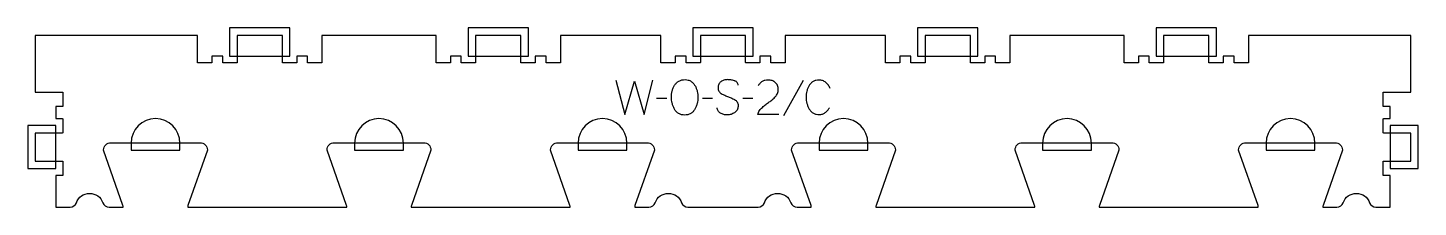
# Model space of a CAD drawing. Extents: x -6 to 1206, y 0 to 156.
import ezdxf

# ---------------------------------------------------------------- set-up
doc = ezdxf.new("R2010")
doc.units = 0
for name, color, linetype in [('1_ANYTOOL_1MMDEEP_LABELS_S', 2, 'CONTINUOUS'), ('4_ANYTOOL_CUTTHROUGH_OUTSI', 5, 'CONTINUOUS'), ('5_ANYTOOL_HALF_MILL_9MM_IN', 3, 'CONTINUOUS')]:
    doc.layers.add(name, color=color, linetype=linetype)

msp = doc.modelspace()

# ---------------------------------------------------------------- linework, layer by layer
at = {"layer": '1_ANYTOOL_1MMDEEP_LABELS_S'}
for p, q in [((669.564276, 110.124661), (652.378561, 79.353232)), ((550.678561, 94.481804), (541.892847, 94.39609)), ((590.707133, 94.481804), (581.921419, 94.39609)), ((625.764276, 94.481804), (616.978561, 94.39609))]:
    msp.add_line(p, q, dxfattribs=at)
msp.add_lwpolyline([(506.321419, 110.59609), (514.035704, 80.59609), (522.478561, 109.69609), (530.964276, 80.59609), (538.464276, 110.59609)], dxfattribs=at)
msp.add_lwpolyline([(566.74999, 110.938947, -0.064784), (569.423945, 110.591026, -0.088904), (571.84999, 109.460375, -0.05419), (573.772555, 107.768245, -0.051179), (575.29999, 105.710375, -0.041653), (576.48219, 103.281603, -0.036749), (577.271419, 100.69609, -0.024892), (577.729198, 98.076827, -0.030823), (577.892847, 95.424661, -0.034269), (577.716327, 92.852164, -0.031918), (577.201776, 90.324661, -0.031725), (576.313589, 87.715264, -0.026303), (575.128561, 85.224661, -0.058719), (573.604781, 83.062914, -0.077745), (571.566061, 81.399661, -0.077243), (569.079073, 80.420824, -0.055252), (566.407133, 80.124661, -0.054051), (563.653208, 80.42324, -0.077615), (561.08749, 81.42109, -0.078558), (559.012417, 83.108163, -0.060481), (557.471419, 85.310375, -0.02629), (556.284758, 87.849595, -0.031299), (555.398204, 90.506804, -0.031469), (554.883166, 93.09362, -0.033416), (554.707133, 95.724661, -0.032847), (554.885811, 98.44161, -0.035049), (555.430347, 101.10859, -0.03503), (556.346321, 103.685629, -0.032231), (557.59999, 106.117518, -0.062518), (559.221879, 108.184613, -0.074052), (561.333919, 109.73359, -0.072322), (563.960772, 110.664481, -0.049083)], format="xyb", close=True, dxfattribs=at)
for points in [[(612.94999, 106.010375, 0.071867), (612.756877, 107.346982, 0.100684), (612.130347, 108.528232, 0.047558), (611.655794, 109.004683, 0.038563), (611.105794, 109.393411, 0.037928), (610.408606, 109.740879, 0.026634), (609.671419, 109.99609, 0.028461), (606.648085, 110.682072, 0.041577), (603.564276, 110.938947, 0.036938), (602.061916, 110.827807, 0.041531), (600.596419, 110.48359, 0.041583), (599.219042, 109.906381, 0.038125), (597.94999, 109.117518, 0.057611), (596.879837, 108.125614, 0.065808), (596.085704, 106.905018, 0.06469), (595.608208, 105.445464, 0.046778), (595.464276, 103.910375, 0.052235), (595.626632, 102.360533, 0.075448), (596.171419, 100.910375, 0.076671), (597.087511, 99.737323, 0.061023), (598.292847, 98.853232, 0.021951), (601.321701, 97.325887, 0.018213), (604.464276, 96.04609, -0.02405), (607.56576, 94.740628, -0.02981), (610.507133, 93.110375, -0.068439), (611.648435, 92.144445, -0.079282), (612.457133, 90.892518, -0.076308), (612.882133, 89.313836, -0.047772), (612.907133, 87.667518, -0.046243), (612.613898, 85.986559, -0.06359), (611.964276, 84.415732, -0.064671), (610.991452, 83.131544, -0.057073), (609.735704, 82.117518, -0.067522), (606.767396, 80.754608, -0.070793), (603.542847, 80.253232, -0.064027), (600.403832, 80.615748, -0.070447), (597.478561, 81.79609, -0.054374), (596.320144, 82.645722, -0.074742), (595.421419, 83.756804, -0.075199), (594.898411, 85.063182, -0.057737), (594.735704, 86.467518)], [(648.34999, 80.638947), (630.04999, 80.681804, -0.034491), (630.712768, 82.429136, -0.037732), (631.619633, 84.062161, -0.037744), (632.758927, 85.536797, -0.03482), (634.09999, 86.831804, -0.00859), (637.059215, 89.230387, -0.008791), (640.09999, 91.524661, 0.020588), (642.919279, 93.758104, 0.025206), (645.521419, 96.238947, 0.046908), (646.542014, 97.540189, 0.051091), (647.289276, 99.013947, 0.050722), (647.738009, 100.662121, 0.041139), (647.878561, 102.367518, 0.039396), (647.735917, 104.175104, 0.058519), (647.246419, 105.913947, 0.060358), (646.455861, 107.321063, 0.061397), (645.34999, 108.49609, 0.048006), (643.994033, 109.418049, 0.045901), (642.489276, 110.07109, 0.045216), (640.749215, 110.473649, 0.034258), (638.964276, 110.59609, 0.055622), (636.329705, 110.302102, 0.079896), (633.885704, 109.32109, 0.080617), (631.916317, 107.655389, 0.060287), (630.478561, 105.49609)], [(693.178561, 103.09609, 0.059291), (691.642401, 106.025506, 0.066881), (689.428561, 108.474661, 0.04529), (688.111576, 109.398538, 0.046757), (686.648204, 110.065732, 0.04633), (685.008292, 110.470064, 0.037303), (683.321419, 110.59609, 0.054828), (680.815778, 110.320504, 0.073548), (678.473204, 109.422875, 0.073729), (676.503882, 107.894643, 0.056205), (674.985704, 105.903232, 0.033355), (673.764535, 103.513357, 0.034965), (672.880347, 100.980018, 0.034911), (672.35032, 98.312011, 0.031589), (672.178561, 95.59609, 0.032085), (672.353065, 92.879461, 0.035383), (672.891061, 90.212161, 0.035431), (673.78955, 87.677004, 0.033598), (675.028561, 85.288947, 0.058628), (676.590763, 83.288062, 0.073381), (678.61249, 81.769304, 0.072539), (681.058463, 80.86825, 0.05208), (683.664276, 80.59609, 0.033243), (685.105651, 80.692026, 0.042283), (686.514276, 81.003232, 0.042766), (687.756972, 81.510322, 0.044269), (688.892847, 82.224661, 0.055485), (690.904642, 84.139562, 0.045948), (692.492847, 86.424661)]]:
    msp.add_lwpolyline(points, format="xyb", dxfattribs=at)
at = {"layer": '4_ANYTOOL_CUTTHROUGH_OUTSI'}
msp.add_lwpolyline([(630.404437, 0, 0.317837), (635.825589, 3.833333, -0.707107), (658.924411, 3.833333, 0.317837), (664.345563, 0), (676.744563, 0, 0.061784), (676.509569, 1.39487), (659.614035, 49.667412, -0.084368), (659.6, 49.75, -0.414214), (665.85, 56), (743.85, 56, -0.414214), (750.1, 49.75, -0.084368), (750.085965, 49.667412), (733.186852, 1.383805, 0.061178), (732.955437, 0), (871.644563, 0, 0.061784), (871.409569, 1.39487), (854.514035, 49.667412, -0.084368), (854.5, 49.75, -0.414214), (860.75, 56), (938.75, 56, -0.414214), (945, 49.75, -0.084368), (944.985965, 49.667412), (928.086852, 1.383805, 0.061178), (927.855437, 0), (1066.544563, 0, 0.061784), (1066.309569, 1.39487), (1049.414035, 49.667412, -0.084368), (1049.4, 49.75, -0.414214), (1055.65, 56), (1133.65, 56, -0.414214), (1139.9, 49.75, -0.084368), (1139.885965, 49.667412), (1122.986852, 1.383805, 0.061178), (1122.755437, 0), (1135.154437, 0, 0.317837), (1140.575589, 3.833333, -0.707107), (1163.674411, 3.833333, 0.317837), (1169.095563, 0), (1181.5, 0), (1181.5, 27.5), (1175.75, 27.5, -0.414214), (1175.5, 27.75), (1175.5, 39.75, -0.414214), (1175.75, 40), (1199.5, 40), (1199.5, 64.5), (1175.75, 64.5, -0.414214), (1175.5, 64.75), (1175.5, 76.75, -0.414214), (1175.75, 77), (1181.5, 77), (1181.5, 87.5), (1175.75, 87.5, -0.414214), (1175.5, 87.75), (1175.5, 99.75, -0.414214), (1175.75, 100), (1199.5, 100), (1199.5, 149.5), (1058, 149.5), (1058, 125.75, -0.414214), (1057.75, 125.5), (1045.75, 125.5, -0.414214), (1045.5, 125.75), (1045.5, 131.5), (1036, 131.5), (1036, 125.75, -0.414214), (1035.75, 125.5), (1023.75, 125.5, -0.414214), (1023.5, 125.75), (1023.5, 149.5), (984, 149.5), (984, 125.75, -0.414214), (983.75, 125.5), (971.75, 125.5, -0.414214), (971.5, 125.75), (971.5, 131.5), (962, 131.5), (962, 125.75, -0.414214), (961.75, 125.5), (949.75, 125.5, -0.414214), (949.5, 125.75), (949.5, 149.5), (850, 149.5), (850, 125.75, -0.414214), (849.75, 125.5), (837.75, 125.5, -0.414214), (837.5, 125.75), (837.5, 131.5), (828, 131.5), (828, 125.75, -0.414214), (827.75, 125.5), (815.75, 125.5, -0.414214), (815.5, 125.75), (815.5, 149.5), (776, 149.5), (776, 125.75, -0.414214), (775.75, 125.5), (763.75, 125.5, -0.414214), (763.5, 125.75), (763.5, 131.5), (754, 131.5), (754, 125.75, -0.414214), (753.75, 125.5), (741.75, 125.5, -0.414214), (741.5, 125.75), (741.5, 149.5), (654, 149.5), (654, 125.75, -0.414214), (653.75, 125.5), (641.75, 125.5, -0.414214), (641.5, 125.75), (641.5, 131.5), (632, 131.5), (632, 125.75, -0.414214), (631.75, 125.5), (619.75, 125.5, -0.414214), (619.5, 125.75), (619.5, 149.5), (580, 149.5), (580, 125.75, -0.414214), (579.75, 125.5), (567.75, 125.5, -0.414214), (567.5, 125.75), (567.5, 131.5), (558, 131.5), (558, 125.75, -0.414214), (557.75, 125.5), (545.75, 125.5, -0.414214), (545.5, 125.75), (545.5, 149.5), (458, 149.5), (458, 125.75, -0.414214), (457.75, 125.5), (445.75, 125.5, -0.414214), (445.5, 125.75), (445.5, 131.5), (436, 131.5), (436, 125.75, -0.414214), (435.75, 125.5), (423.75, 125.5, -0.414214), (423.5, 125.75), (423.5, 149.5), (384, 149.5), (384, 125.75, -0.414214), (383.75, 125.5), (371.75, 125.5, -0.414214), (371.5, 125.75), (371.5, 131.5), (362, 131.5), (362, 125.75, -0.414214), (361.75, 125.5), (349.75, 125.5, -0.414214), (349.5, 125.75), (349.5, 149.5), (250, 149.5), (250, 125.75, -0.414214), (249.75, 125.5), (237.75, 125.5, -0.414214), (237.5, 125.75), (237.5, 131.5), (228, 131.5), (228, 125.75, -0.414214), (227.75, 125.5), (215.75, 125.5, -0.414214), (215.5, 125.75), (215.5, 149.5), (176, 149.5), (176, 125.75, -0.414214), (175.75, 125.5), (163.75, 125.5, -0.414214), (163.5, 125.75), (163.5, 131.5), (154, 131.5), (154, 125.75, -0.414214), (153.75, 125.5), (141.75, 125.5, -0.414214), (141.5, 125.75), (141.5, 149.5), (0, 149.5), (0, 100), (23.75, 100, -0.414214), (24, 99.75), (24, 87.75, -0.414214), (23.75, 87.5), (18, 87.5), (18, 77), (23.75, 77, -0.414214), (24, 76.75), (24, 64.75, -0.414214), (23.75, 64.5), (0, 64.5), (0, 40), (23.75, 40, -0.414214), (24, 39.75), (24, 27.75, -0.414214), (23.75, 27.5), (18, 27.5), (18, 0), (30.404437, 0, 0.317837), (35.825589, 3.833333, -0.707107), (58.924411, 3.833333, 0.317837), (64.345563, 0), (76.744563, 0, 0.061784), (76.509569, 1.39487), (59.614035, 49.667412, -0.084368), (59.6, 49.75, -0.414214), (65.85, 56), (143.85, 56, -0.414214), (150.1, 49.75, -0.084368), (150.085965, 49.667412), (133.186852, 1.383805, 0.061178), (132.955437, 0), (271.644563, 0, 0.061784), (271.409569, 1.39487), (254.514035, 49.667412, -0.084368), (254.5, 49.75, -0.414214), (260.75, 56), (338.75, 56, -0.414214), (345, 49.75, -0.084368), (344.985965, 49.667412), (328.086852, 1.383805, 0.061178), (327.855437, 0), (466.544563, 0, 0.061784), (466.309569, 1.39487), (449.414035, 49.667412, -0.084368), (449.4, 49.75, -0.414214), (455.65, 56), (533.65, 56, -0.414214), (539.9, 49.75, -0.084368), (539.885965, 49.667412), (522.986852, 1.383805, 0.061178), (522.755437, 0), (535.154437, 0, 0.317837), (540.575589, 3.833333, -0.707107), (563.674411, 3.833333, 0.317837), (569.095563, 0)], format="xyb", close=True, dxfattribs=at)
at = {"layer": '5_ANYTOOL_HALF_MILL_9MM_IN'}
for points in [[(175.5, 131.5), (216, 131.5), (222, 131.5), (222, 149.74), (222, 156), (169.5, 156), (169.5, 149.74), (169.5, 131.5)], [(383.5, 131.5), (424, 131.5), (430, 131.5), (430, 149.74), (430, 156), (377.5, 156), (377.5, 149.74), (377.5, 131.5)], [(579.5, 131.5), (620, 131.5), (626, 131.5), (626, 149.74), (626, 156), (573.5, 156), (573.5, 149.74), (573.5, 131.5)], [(775.5, 131.5), (816, 131.5), (822, 131.5), (822, 149.74), (822, 156), (769.5, 156), (769.5, 149.74), (769.5, 131.5)], [(983.5, 131.5), (1024, 131.5), (1030, 131.5), (1030, 149.74), (1030, 156), (977.5, 156), (977.5, 149.74), (977.5, 131.5)], [(18, 39.5), (18, 65), (18, 71), (-6.5, 71), (-6.5, 64.74), (-6.5, 39.76), (-6.5, 33.5), (18, 33.5)], [(1181.5, 65), (1181.5, 39.5), (1181.5, 33.5), (1199.74, 33.5), (1206, 33.5), (1206, 71), (1199.74, 71), (1181.5, 71)]]:
    msp.add_lwpolyline(points, close=True, dxfattribs=at)
for points in [[(126.1, 55.75, 1), (83.6, 55.75), (83.6, 49.5), (126.1, 49.5)], [(321, 55.75, 1), (278.5, 55.75), (278.5, 49.5), (321, 49.5)], [(515.9, 55.75, 1), (473.4, 55.75), (473.4, 49.5), (515.9, 49.5)], [(726.1, 55.75, 1), (683.6, 55.75), (683.6, 49.5), (726.1, 49.5)], [(921, 55.75, 1), (878.5, 55.75), (878.5, 49.5), (921, 49.5)], [(1115.9, 55.75, 1), (1073.4, 55.75), (1073.4, 49.5), (1115.9, 49.5)]]:
    msp.add_lwpolyline(points, format="xyb", close=True, dxfattribs=at)

doc.saveas('drawing.dxf')
